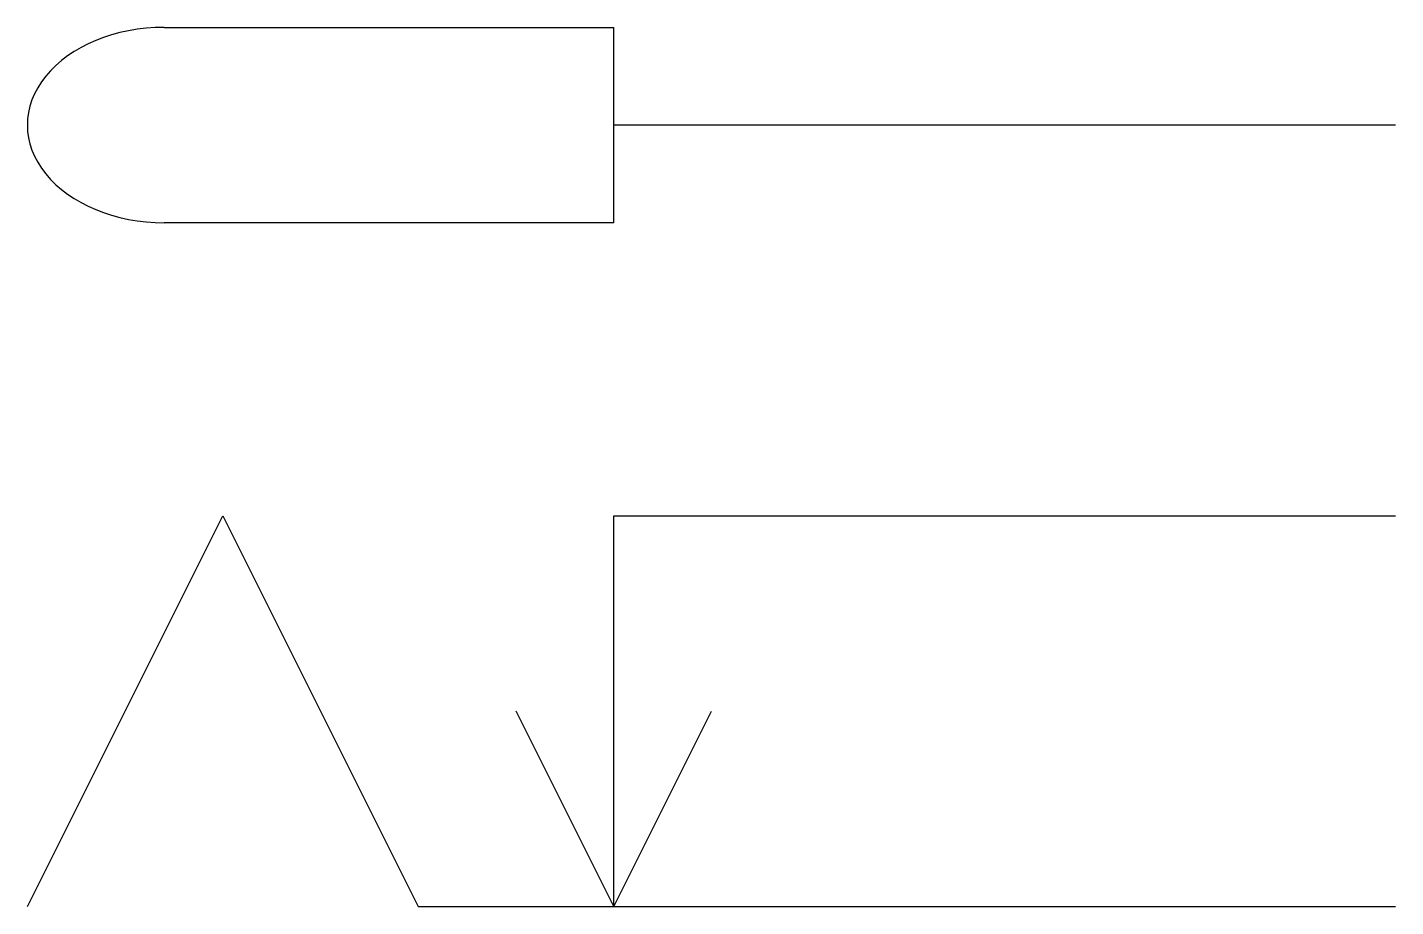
# Model space of a CAD drawing. Header units: millimetres. Extents: x -7 to 0, y -4 to 0.5.
import ezdxf

# ---------------------------------------------------------------- set-up
doc = ezdxf.new("R2010")
doc.units = ezdxf.units.MM
doc.layers.get('0').update_dxf_attribs({"lineweight": 25, "true_color": 0xffffff})

msp = doc.modelspace()

# ---------------------------------------------------------------- linework, layer by layer
for p, q in [((-6.3, 0.5), (-4, 0.5)), ((-4, -0.5), (-4, 0.5)), ((0, 0), (-4, 0)), ((-4, -0.5), (-6.3, -0.5)), ((-4, -0.5), (-4, -0.5)), ((-7, -4), (-6, -2)), ((-6, -2), (-5, -4)), ((-4, -4), (-4, -2)), ((-4, -2), (0, -2)), ((-4, -4), (-4.5, -3)), ((-4, -4), (-3.5, -3)), ((-5, -4), (0, -4))]:
    msp.add_line(p, q)
msp.add_ellipse((-6.3, 0), major_axis=(-0.7, 0), ratio=0.714286, start_param=4.712389, end_param=7.853982)

doc.saveas('drawing.dxf')
